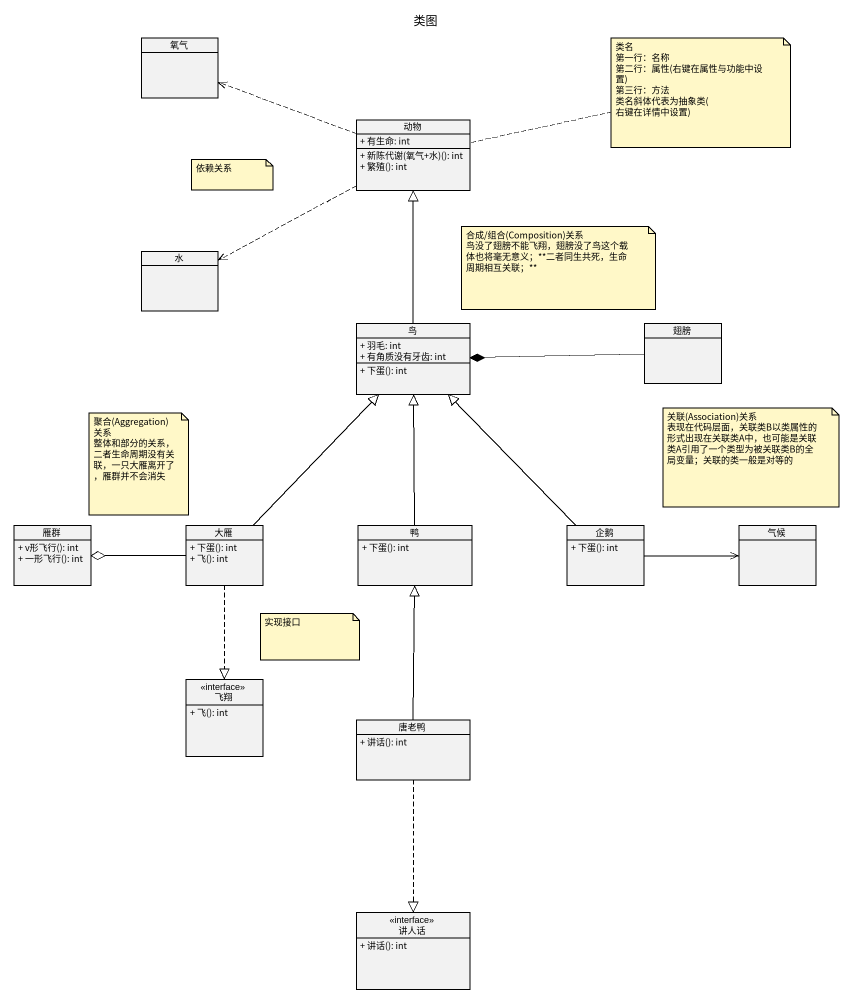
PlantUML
@startuml
title 类图
hide circle
hide empty members
skinparam classAttributeIconSize 0
class 氧气
abstract class 动物 {
  + 有生命: int
  + 新陈代谢(氧气+水)(): int
  + 繁殖(): int
}
class 水
abstract class 鸟 {
  + 羽毛: int
  + 有角质没有牙齿: int
  + 下蛋(): int
}
class 翅膀
class 雁群 {
  + v形飞行(): int
  + 一形飞行(): int
}
class 大雁 {
  + 下蛋(): int
  + 飞(): int
}
class 鸭 {
  + 下蛋(): int
}
class 企鹅 {
  + 下蛋(): int
}
class 气候
interface 飞翔 {
  + 飞(): int
}
class 唐老鸭 {
  + 讲话(): int
}
interface 讲人话 {
  + 讲话(): int
}
动物 .left.> 氧气
动物 .left.> 水
鸟 -up-|> 动物
翅膀 -left-* 鸟
大雁 -up-|> 鸟
大雁 -left-o 雁群
大雁 ..|> 飞翔
鸭 -up-|> 鸟
企鹅 -up-|> 鸟
企鹅 -right-> 气候
唐老鸭 -up-|> 鸭
唐老鸭 ..|> 讲人话
note right of 动物
  类名
  第一行：名称
  第二行：属性(右键在属性与功能中设置)
  第三行：方法
  类名斜体代表为抽象类(右键在详情中设置)
end note
note as N2
  依赖关系
end note
note as N3
  合成/组合(Composition)关系
  鸟没了翅膀不能飞翔，翅膀没了鸟这个载体也将毫无意义；~**二者同生共死，生命周期相互关联；~**
end note
note as N4
  关联(Association)关系
  表现在代码层面，关联类B以类属性的形式出现在关联类A中，也可能是关联类A引用了一个类型为被关联类B的全局变量；关联的类一般是对等的
end note
note as N5
  聚合(Aggregation)关系
  整体和部分的关系，二者生命周期没有关联，一只大雁离开了，雁群并不会消失
end note
note as N6
  实现接口
end note
@enduml
